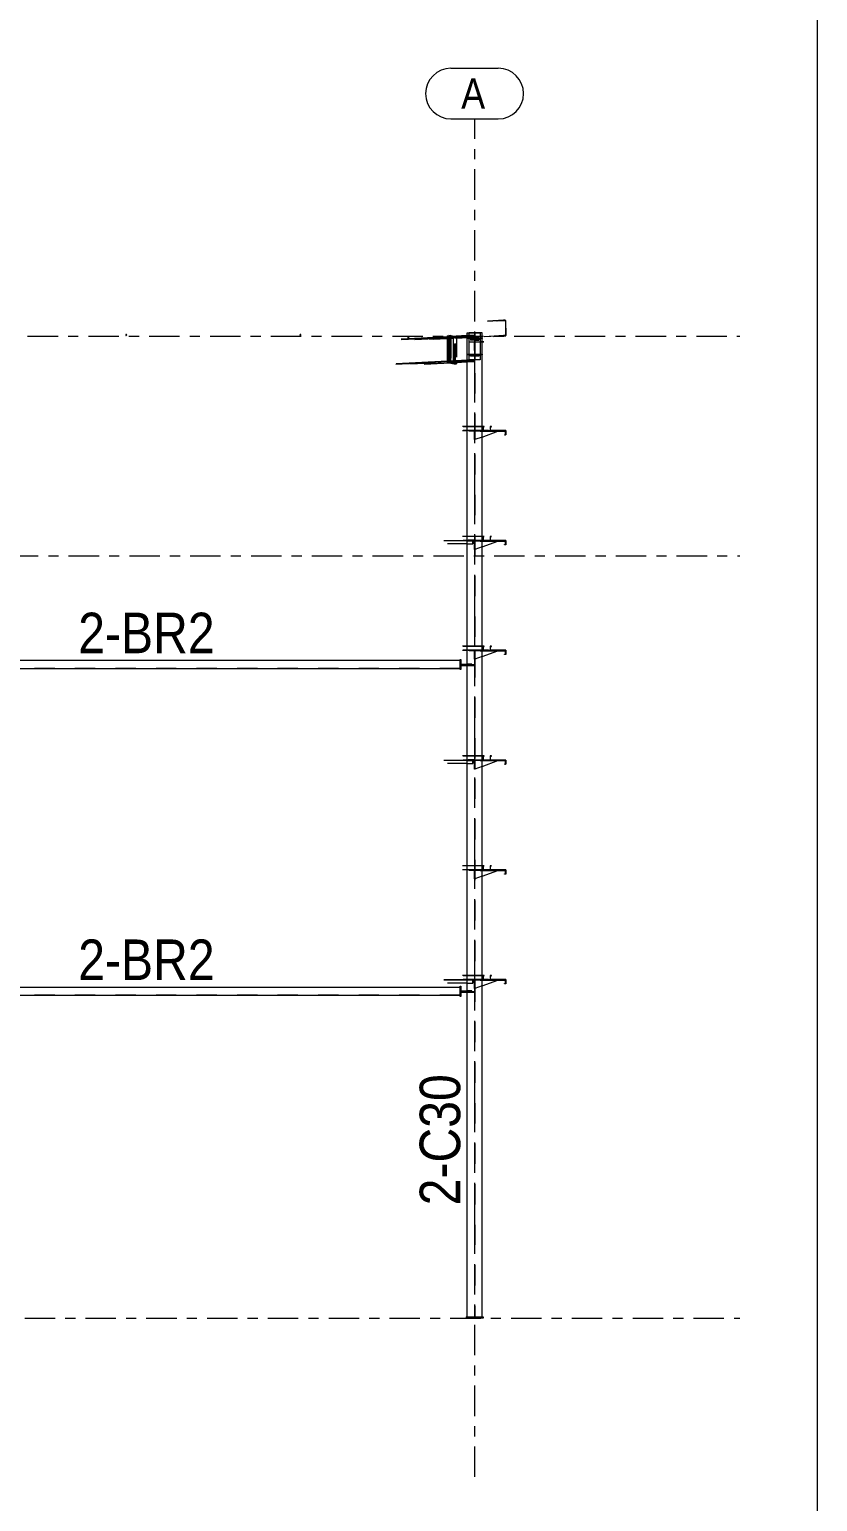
# Model space of a CAD drawing. Header units: millimetres. Extents: x -56 to 1115, y -311 to 509.
# Drawn here: x 1037.4 to 1115.1, y 223.9 to 369.2 of the extents above; entities that cross this region are included whole.
import ezdxf

# ---------------------------------------------------------------- set-up
doc = ezdxf.new("R2010")
doc.units = ezdxf.units.MM
for name, pattern in [('XKITLINE00', [0]), ('XKITLINE02', [4, 2, -2]), ('XKITLINE03', [6, 3, -1, 1, -1])]:
    doc.linetypes.add(name, pattern=pattern)
for name, color, linetype, lineweight in [('DrawingSheet', 5, 'Continuous', 0), ('Part', 2, 'Continuous', 0), ('PartMark', 7, 'Continuous', 0), ('S-grid', 1, 'Continuous', 0)]:
    doc.layers.add(name, color=color, linetype=linetype, lineweight=lineweight)
doc.styles.add('ARIAL', font='ARIAL.TTF')

# ---------------------------------------------------------------- blocks, each defined once
blk = doc.blocks.new('*A1')
at = {"layer": 'Part'}
blk.add_hatch(color=3, dxfattribs=at).paths.add_polyline_path([(1082.86, 329.97), (1082.86, 329.58), (1084.37, 329.58), (1084.37, 329.17), (1084.24, 329.17), (1084.24, 329.18), (1084.35, 329.18), (1084.35, 329.57), (1082.85, 329.57), (1082.85, 329.99), (1082.97, 329.99), (1082.97, 329.97)], flags=17)
blk = doc.blocks.new('*A2')
at = {"layer": 'Part'}
blk.add_hatch(color=3, dxfattribs=at).paths.add_polyline_path([(1082.86, 319.14), (1082.86, 318.75), (1084.37, 318.75), (1084.37, 318.33), (1084.24, 318.33), (1084.24, 318.35), (1084.35, 318.35), (1084.35, 318.74), (1082.85, 318.74), (1082.85, 319.15), (1082.97, 319.15), (1082.97, 319.14)], flags=17)
blk = doc.blocks.new('*A3')
at = {"layer": 'Part'}
blk.add_hatch(color=3, dxfattribs=at).paths.add_polyline_path([(1082.86, 308.3), (1082.86, 307.92), (1084.37, 307.92), (1084.37, 307.5), (1084.24, 307.5), (1084.24, 307.52), (1084.35, 307.52), (1084.35, 307.9), (1082.85, 307.9), (1082.85, 308.32), (1082.97, 308.32), (1082.97, 308.3)], flags=17)
blk = doc.blocks.new('*A4')
at = {"layer": 'Part'}
blk.add_hatch(color=3, dxfattribs=at).paths.add_polyline_path([(1081.29, 338.6), (1081.29, 339.03), (1081.33, 339.03), (1081.33, 338.6)], flags=17)
blk = doc.blocks.new('*A112')
at = {"layer": 'Part'}
blk.add_hatch(color=3, dxfattribs=at).paths.add_polyline_path([(1046.91, 339.07), (1046.95, 339.05), (1046.97, 339.02), (1046.96, 338.98), (1046.92, 338.97), (1046.89, 338.98), (1046.87, 339.01), (1046.88, 339.05)], flags=17)
blk = doc.blocks.new('*A113')
at = {"layer": 'Part'}
blk.add_hatch(color=3, dxfattribs=at).paths.add_polyline_path([(1064.11, 339.07), (1064.14, 339.05), (1064.16, 339.02), (1064.15, 338.98), (1064.12, 338.97), (1064.08, 338.98), (1064.06, 339.01), (1064.07, 339.05)], flags=17)
blk = doc.blocks.new('*A114')
at = {"layer": 'Part'}
blk.add_hatch(color=3, dxfattribs=at).paths.add_polyline_path([(1080.89, 338.52), (1080.89, 338.6), (1081.72, 338.6), (1081.72, 338.52), (1081.33, 338.52), (1081.33, 336.99), (1081.72, 336.99), (1081.72, 336.92), (1080.89, 336.92), (1080.89, 336.99), (1081.28, 336.99), (1081.28, 338.52)], flags=17)
blk = doc.blocks.new('*A115')
at = {"layer": 'Part'}
blk.add_hatch(color=3, dxfattribs=at).paths.add_polyline_path([(1082.86, 275.8), (1082.86, 275.42), (1084.37, 275.42), (1084.37, 275), (1084.24, 275), (1084.24, 275.02), (1084.35, 275.02), (1084.35, 275.4), (1082.85, 275.4), (1082.85, 275.82), (1082.97, 275.82), (1082.97, 275.8)], flags=17)
blk = doc.blocks.new('*A116')
at = {"layer": 'Part'}
blk.add_hatch(color=3, dxfattribs=at).paths.add_polyline_path([(1082.86, 297.47), (1082.86, 297.08), (1084.37, 297.08), (1084.37, 296.67), (1084.24, 296.67), (1084.24, 296.68), (1084.35, 296.68), (1084.35, 297.07), (1082.85, 297.07), (1082.85, 297.49), (1082.97, 297.49), (1082.97, 297.47)], flags=17)
blk = doc.blocks.new('*A117')
at = {"layer": 'Part'}
blk.add_hatch(color=3, dxfattribs=at).paths.add_polyline_path([(1082.86, 286.64), (1082.86, 286.25), (1084.37, 286.25), (1084.37, 285.83), (1084.24, 285.83), (1084.24, 285.85), (1084.35, 285.85), (1084.35, 286.24), (1082.85, 286.24), (1082.85, 286.65), (1082.97, 286.65), (1082.97, 286.64)], flags=17)
blk = doc.blocks.new('*A209')
at = {"layer": 'DrawingSheet', "color": 5, "linetype": 'XKITLINE00', "lineweight": 0}
blk.add_line((1115.15, -311.27), (1115.15, 508.73), dxfattribs=at)
blk = doc.blocks.new('*A1191')
at = {"layer": 'S-grid', "color": 1, "linetype": 'XKITLINE03', "lineweight": 0}
blk.add_line((1025.19, 338.9), (1107.46, 338.9), dxfattribs=at)
blk = doc.blocks.new('*A1192')
at = {"layer": 'S-grid', "color": 1, "linetype": 'XKITLINE03', "lineweight": 0}
blk.add_line((591.24, 317.24), (1107.46, 317.24), dxfattribs=at)
blk = doc.blocks.new('*A1193')
at = {"layer": 'S-grid', "color": 1, "linetype": 'XKITLINE03', "lineweight": 0}
blk.add_line((-7.1, 242.03), (1107.46, 242.03), dxfattribs=at)
blk = doc.blocks.new('*A1195')
at = {"layer": 'Part', "color": 7, "linetype": 'XKITLINE02', "lineweight": 0}
for p, q in [((1081.34, 286.19), (1081.34, 285.36)), ((1083.6, 286.19), (1081.34, 286.19)), ((1082.04, 285.62), (1081.34, 285.36))]:
    blk.add_line(p, q, dxfattribs=at)
at = {"layer": 'Part', "color": 2, "linetype": 'XKITLINE00', "lineweight": 0}
blk.add_line((1082.04, 285.62), (1083.6, 286.19), dxfattribs=at)
blk = doc.blocks.new('*A1196')
at = {"layer": 'Part', "color": 7, "linetype": 'XKITLINE02', "lineweight": 0}
for p, q in [((1081.34, 275.36), (1081.34, 274.53)), ((1083.6, 275.36), (1081.34, 275.36)), ((1082.04, 274.79), (1081.34, 274.53))]:
    blk.add_line(p, q, dxfattribs=at)
at = {"layer": 'Part', "color": 2, "linetype": 'XKITLINE00', "lineweight": 0}
blk.add_line((1082.04, 274.79), (1083.6, 275.36), dxfattribs=at)
blk = doc.blocks.new('*A1197')
at = {"layer": 'Part', "color": 7, "linetype": 'XKITLINE02', "lineweight": 0}
for p, q in [((1081.34, 286.24), (1081.34, 286.19)), ((1082.04, 286.24), (1081.34, 286.24)), ((1082.04, 286.19), (1081.34, 286.19)), ((1084.25, 286.24), (1082.85, 286.24))]:
    blk.add_line(p, q, dxfattribs=at)
at = {"layer": 'Part', "color": 2, "linetype": 'XKITLINE00', "lineweight": 0}
for p, q in [((1082.85, 286.24), (1082.04, 286.24)), ((1082.04, 286.19), (1084.25, 286.19)), ((1084.25, 286.19), (1084.25, 286.24))]:
    blk.add_line(p, q, dxfattribs=at)
blk = doc.blocks.new('*A1198')
at = {"layer": 'Part', "color": 7, "linetype": 'XKITLINE02', "lineweight": 0}
for p, q in [((1081.34, 275.4), (1081.34, 275.36)), ((1082.04, 275.4), (1081.34, 275.4)), ((1082.04, 275.36), (1081.34, 275.36)), ((1084.25, 275.4), (1082.85, 275.4))]:
    blk.add_line(p, q, dxfattribs=at)
at = {"layer": 'Part', "color": 2, "linetype": 'XKITLINE00', "lineweight": 0}
for p, q in [((1082.85, 275.4), (1082.04, 275.4)), ((1082.04, 275.36), (1084.25, 275.36)), ((1084.25, 275.36), (1084.25, 275.4))]:
    blk.add_line(p, q, dxfattribs=at)
blk = doc.blocks.new('*A1199')
at = {"layer": 'Part', "color": 7, "linetype": 'XKITLINE02', "lineweight": 0}
for p, q in [((1081.34, 297.03), (1081.34, 296.19)), ((1083.6, 297.03), (1081.34, 297.03)), ((1082.04, 296.45), (1081.34, 296.19))]:
    blk.add_line(p, q, dxfattribs=at)
at = {"layer": 'Part', "color": 2, "linetype": 'XKITLINE00', "lineweight": 0}
blk.add_line((1082.04, 296.45), (1083.6, 297.03), dxfattribs=at)
blk = doc.blocks.new('*A1200')
at = {"layer": 'Part', "color": 7, "linetype": 'XKITLINE02', "lineweight": 0}
for p, q in [((1081.27, 297.11), (1080.65, 297.11)), ((1080.65, 297.11), (1080.65, 297.07)), ((1080.65, 297.07), (1081.27, 297.07)), ((1081.15, 297.07), (1081.15, 297.11)), ((1081.27, 297.07), (1081.27, 297.11))]:
    blk.add_line(p, q, dxfattribs=at)
blk = doc.blocks.new('*A1201')
at = {"layer": 'Part', "color": 2, "linetype": 'XKITLINE00', "lineweight": 0}
for p, q in [((1078.25, 297.07), (1080.58, 297.07)), ((1080.58, 297.05), (1078.25, 297.05)), ((1080.58, 296.74), (1078.63, 296.74))]:
    blk.add_line(p, q, dxfattribs=at)
at = {"layer": 'Part', "color": 7, "linetype": 'XKITLINE02', "lineweight": 0}
for p, q in [((1081.13, 297.07), (1080.58, 297.07)), ((1080.58, 297.05), (1081.11, 297.05)), ((1080.58, 296.74), (1081.13, 296.74)), ((1080.84, 297.05), (1080.84, 297.07)), ((1081.11, 297.05), (1081.11, 296.74)), ((1081.13, 296.74), (1081.13, 297.07))]:
    blk.add_line(p, q, dxfattribs=at)
blk = doc.blocks.new('*A1202')
at = {"layer": 'Part', "color": 2, "linetype": 'XKITLINE00', "lineweight": 0}
for p, q in [((1080.58, 306.46), (1080.03, 306.46)), ((1080.03, 306.38), (1080.03, 306.46)), ((1080.58, 306.38), (1080.03, 306.38))]:
    blk.add_line(p, q, dxfattribs=at)
at = {"layer": 'Part', "color": 7, "linetype": 'XKITLINE02', "lineweight": 0}
for p, q in [((1081.28, 306.46), (1080.58, 306.46)), ((1081.15, 306.46), (1081.15, 306.38)), ((1081.28, 306.46), (1081.28, 306.38)), ((1081.28, 306.38), (1080.58, 306.38))]:
    blk.add_line(p, q, dxfattribs=at)
blk = doc.blocks.new('*A1203')
at = {"layer": 'Part', "color": 2, "linetype": 'XKITLINE00', "lineweight": 0}
for p, q in [((1079.95, 306.46), (1079.95, 306.55)), ((1079.95, 306.55), (1080.58, 306.55)), ((1080.03, 306.46), (1079.95, 306.46))]:
    blk.add_line(p, q, dxfattribs=at)
at = {"layer": 'Part', "color": 7, "linetype": 'XKITLINE02', "lineweight": 0}
for p, q in [((1081.03, 306.46), (1080.03, 306.46)), ((1081.03, 306.55), (1080.58, 306.55)), ((1081.03, 306.46), (1081.03, 306.55))]:
    blk.add_line(p, q, dxfattribs=at)
blk = doc.blocks.new('*A1204')
at = {"layer": 'Part', "color": 2, "linetype": 'XKITLINE00', "lineweight": 0}
for p, q in [((1079.86, 306), (1079.86, 307)), ((1079.86, 307), (1079.95, 307)), ((1079.95, 307), (1079.95, 306)), ((1079.95, 306), (1079.86, 306))]:
    blk.add_line(p, q, dxfattribs=at)
blk = doc.blocks.new('*A1205')
at = {"layer": 'Part', "color": 7, "linetype": 'XKITLINE02', "lineweight": 0}
for p, q in [((1080.77, 297.07), (1081.85, 297.07)), ((1080.77, 297.03), (1080.77, 297.07)), ((1080.77, 297.03), (1080.77, 297.07)), ((1081.85, 297.03), (1080.77, 297.03)), ((1081.85, 297.07), (1081.85, 297.03)), ((1082.21, 297.07), (1081.85, 297.07)), ((1081.85, 297.07), (1081.85, 297.03)), ((1081.85, 297.03), (1082.21, 297.03))]:
    blk.add_line(p, q, dxfattribs=at)
blk = doc.blocks.new('*A1206')
at = {"layer": 'Part', "color": 7, "linetype": 'XKITLINE02', "lineweight": 0}
for p, q in [((1081.29, 297.03), (1081.33, 297.03)), ((1081.29, 296.19), (1081.29, 297.03)), ((1081.29, 297.03), (1081.33, 297.03)), ((1081.33, 297.03), (1081.33, 296.19)), ((1081.33, 296.19), (1081.29, 296.19))]:
    blk.add_line(p, q, dxfattribs=at)
blk = doc.blocks.new('*A1207')
at = {"layer": 'Part', "color": 7, "linetype": 'XKITLINE02', "lineweight": 0}
for p, q in [((1081.34, 297.07), (1081.34, 297.03)), ((1082.04, 297.07), (1081.34, 297.07)), ((1082.04, 297.03), (1081.34, 297.03)), ((1084.25, 297.07), (1082.85, 297.07))]:
    blk.add_line(p, q, dxfattribs=at)
at = {"layer": 'Part', "color": 2, "linetype": 'XKITLINE00', "lineweight": 0}
for p, q in [((1082.85, 297.07), (1082.04, 297.07)), ((1082.04, 297.03), (1084.25, 297.03)), ((1084.25, 297.03), (1084.25, 297.07))]:
    blk.add_line(p, q, dxfattribs=at)
blk = doc.blocks.new('*A1208')
at = {"layer": 'Part', "color": 2, "linetype": 'XKITLINE00', "lineweight": 0}
for p, q in [((1082.97, 329.99), (1082.85, 329.99)), ((1082.85, 329.99), (1082.85, 329.57)), ((1082.86, 329.58), (1082.86, 329.97)), ((1082.86, 329.97), (1082.97, 329.97)), ((1082.97, 329.97), (1082.97, 329.99)), ((1084.35, 329.57), (1082.85, 329.57)), ((1084.37, 329.58), (1082.86, 329.58)), ((1084.24, 329.17), (1084.24, 329.18)), ((1084.24, 329.18), (1084.35, 329.18)), ((1084.37, 329.17), (1084.24, 329.17)), ((1084.35, 329.18), (1084.35, 329.57)), ((1084.37, 329.58), (1084.37, 329.17))]:
    blk.add_line(p, q, dxfattribs=at)
blk = doc.blocks.new('*A1209')
at = {"layer": 'Part', "color": 2, "linetype": 'XKITLINE00', "lineweight": 0}
for p, q in [((1082.97, 319.15), (1082.85, 319.15)), ((1082.85, 319.15), (1082.85, 318.74)), ((1084.35, 318.74), (1082.85, 318.74)), ((1082.86, 318.75), (1082.86, 319.14)), ((1082.86, 319.14), (1082.97, 319.14)), ((1084.37, 318.75), (1082.86, 318.75)), ((1082.97, 319.14), (1082.97, 319.15)), ((1084.24, 318.33), (1084.24, 318.35)), ((1084.24, 318.35), (1084.35, 318.35)), ((1084.37, 318.33), (1084.24, 318.33)), ((1084.35, 318.35), (1084.35, 318.74)), ((1084.37, 318.75), (1084.37, 318.33))]:
    blk.add_line(p, q, dxfattribs=at)
blk = doc.blocks.new('*A1210')
at = {"layer": 'Part', "color": 2, "linetype": 'XKITLINE00', "lineweight": 0}
for p, q in [((1082.97, 308.32), (1082.85, 308.32)), ((1082.85, 308.32), (1082.85, 307.9)), ((1084.35, 307.9), (1082.85, 307.9)), ((1082.86, 307.92), (1082.86, 308.3)), ((1082.86, 308.3), (1082.97, 308.3)), ((1084.37, 307.92), (1082.86, 307.92)), ((1082.97, 308.3), (1082.97, 308.32)), ((1084.35, 307.52), (1084.35, 307.9)), ((1084.37, 307.92), (1084.37, 307.5)), ((1084.24, 307.5), (1084.24, 307.52)), ((1084.24, 307.52), (1084.35, 307.52)), ((1084.37, 307.5), (1084.24, 307.5))]:
    blk.add_line(p, q, dxfattribs=at)
blk = doc.blocks.new('*A1211')
at = {"layer": 'Part', "color": 7, "linetype": 'XKITLINE02', "lineweight": 0}
for p, q in [((1081.34, 307.86), (1081.34, 307.03)), ((1083.6, 307.86), (1081.34, 307.86)), ((1082.04, 307.29), (1081.34, 307.03))]:
    blk.add_line(p, q, dxfattribs=at)
at = {"layer": 'Part', "color": 2, "linetype": 'XKITLINE00', "lineweight": 0}
blk.add_line((1082.04, 307.29), (1083.6, 307.86), dxfattribs=at)
blk = doc.blocks.new('*A1212')
at = {"layer": 'Part', "color": 7, "linetype": 'XKITLINE02', "lineweight": 0}
for p, q in [((1081.29, 318.69), (1081.33, 318.69)), ((1081.29, 317.86), (1081.29, 318.69)), ((1081.29, 318.69), (1081.33, 318.69)), ((1081.33, 318.69), (1081.33, 317.86)), ((1081.33, 317.86), (1081.29, 317.86))]:
    blk.add_line(p, q, dxfattribs=at)
blk = doc.blocks.new('*A1213')
at = {"layer": 'Part', "color": 7, "linetype": 'XKITLINE02', "lineweight": 0}
for p, q in [((1080.77, 318.74), (1081.85, 318.74)), ((1080.77, 318.69), (1080.77, 318.74)), ((1080.77, 318.69), (1080.77, 318.74)), ((1081.85, 318.69), (1080.77, 318.69)), ((1081.85, 318.74), (1081.85, 318.69)), ((1082.21, 318.74), (1081.85, 318.74)), ((1081.85, 318.74), (1081.85, 318.69)), ((1081.85, 318.69), (1082.21, 318.69))]:
    blk.add_line(p, q, dxfattribs=at)
blk = doc.blocks.new('*A1214')
at = {"layer": 'Part', "color": 7, "linetype": 'XKITLINE02', "lineweight": 0}
for p, q in [((1081.27, 318.78), (1080.65, 318.78)), ((1080.65, 318.78), (1080.65, 318.74)), ((1080.65, 318.74), (1081.27, 318.74)), ((1081.15, 318.74), (1081.15, 318.78)), ((1081.27, 318.74), (1081.27, 318.78))]:
    blk.add_line(p, q, dxfattribs=at)
blk = doc.blocks.new('*A1215')
at = {"layer": 'Part', "color": 2, "linetype": 'XKITLINE00', "lineweight": 0}
for p, q in [((1078.25, 318.74), (1080.58, 318.74)), ((1080.58, 318.72), (1078.25, 318.72)), ((1080.58, 318.4), (1078.63, 318.4))]:
    blk.add_line(p, q, dxfattribs=at)
at = {"layer": 'Part', "color": 7, "linetype": 'XKITLINE02', "lineweight": 0}
for p, q in [((1081.13, 318.74), (1080.58, 318.74)), ((1080.58, 318.72), (1081.11, 318.72)), ((1080.58, 318.4), (1081.13, 318.4)), ((1080.84, 318.72), (1080.84, 318.74)), ((1081.11, 318.72), (1081.11, 318.4)), ((1081.13, 318.4), (1081.13, 318.74))]:
    blk.add_line(p, q, dxfattribs=at)
blk = doc.blocks.new('*A1216')
at = {"layer": 'Part', "color": 7, "linetype": 'XKITLINE02', "lineweight": 0}
for p, q in [((1080.77, 307.9), (1081.85, 307.9)), ((1080.77, 307.86), (1080.77, 307.9)), ((1080.77, 307.86), (1080.77, 307.9)), ((1081.85, 307.9), (1081.85, 307.86)), ((1082.21, 307.9), (1081.85, 307.9)), ((1081.85, 307.9), (1081.85, 307.86)), ((1081.85, 307.86), (1080.77, 307.86)), ((1081.85, 307.86), (1082.21, 307.86))]:
    blk.add_line(p, q, dxfattribs=at)
blk = doc.blocks.new('*A1217')
at = {"layer": 'Part', "color": 7, "linetype": 'XKITLINE02', "lineweight": 0}
for p, q in [((1081.29, 307.86), (1081.33, 307.86)), ((1081.29, 307.03), (1081.29, 307.86)), ((1081.29, 307.86), (1081.33, 307.86)), ((1081.33, 307.03), (1081.29, 307.03)), ((1081.33, 307.86), (1081.33, 307.03))]:
    blk.add_line(p, q, dxfattribs=at)
blk = doc.blocks.new('*A1218')
at = {"layer": 'Part', "color": 7, "linetype": 'XKITLINE02', "lineweight": 0}
for p, q in [((1081.34, 318.69), (1081.34, 317.86)), ((1083.6, 318.69), (1081.34, 318.69)), ((1082.04, 318.12), (1081.34, 317.86))]:
    blk.add_line(p, q, dxfattribs=at)
at = {"layer": 'Part', "color": 2, "linetype": 'XKITLINE00', "lineweight": 0}
blk.add_line((1082.04, 318.12), (1083.6, 318.69), dxfattribs=at)
blk = doc.blocks.new('*A1219')
at = {"layer": 'Part', "color": 7, "linetype": 'XKITLINE02', "lineweight": 0}
for p, q in [((1081.34, 318.74), (1081.34, 318.69)), ((1082.04, 318.74), (1081.34, 318.74)), ((1082.04, 318.69), (1081.34, 318.69)), ((1084.25, 318.74), (1082.85, 318.74))]:
    blk.add_line(p, q, dxfattribs=at)
at = {"layer": 'Part', "color": 2, "linetype": 'XKITLINE00', "lineweight": 0}
for p, q in [((1082.85, 318.74), (1082.04, 318.74)), ((1082.04, 318.69), (1084.25, 318.69)), ((1084.25, 318.69), (1084.25, 318.74))]:
    blk.add_line(p, q, dxfattribs=at)
blk = doc.blocks.new('*A1220')
at = {"layer": 'Part', "color": 7, "linetype": 'XKITLINE02', "lineweight": 0}
for p, q in [((1081.34, 307.9), (1081.34, 307.86)), ((1082.04, 307.9), (1081.34, 307.9)), ((1084.25, 307.9), (1082.85, 307.9)), ((1082.04, 307.86), (1081.34, 307.86))]:
    blk.add_line(p, q, dxfattribs=at)
at = {"layer": 'Part', "color": 2, "linetype": 'XKITLINE00', "lineweight": 0}
for p, q in [((1082.85, 307.9), (1082.04, 307.9)), ((1084.25, 307.86), (1084.25, 307.9)), ((1082.04, 307.86), (1084.25, 307.86))]:
    blk.add_line(p, q, dxfattribs=at)
blk = doc.blocks.new('*A1221')
at = {"layer": 'Part', "color": 7, "linetype": 'XKITLINE02', "lineweight": 0}
for p, q in [((1081.29, 329.53), (1081.33, 329.53)), ((1081.29, 328.69), (1081.29, 329.53)), ((1081.29, 329.53), (1081.33, 329.53)), ((1081.33, 328.69), (1081.29, 328.69)), ((1081.33, 329.53), (1081.33, 328.69))]:
    blk.add_line(p, q, dxfattribs=at)
blk = doc.blocks.new('*A1222')
at = {"layer": 'Part', "color": 7, "linetype": 'XKITLINE02', "lineweight": 0}
for p, q in [((1080.77, 329.57), (1081.85, 329.57)), ((1080.77, 329.53), (1080.77, 329.57)), ((1080.77, 329.53), (1080.77, 329.57)), ((1081.85, 329.53), (1080.77, 329.53)), ((1081.85, 329.57), (1081.85, 329.53)), ((1082.21, 329.57), (1081.85, 329.57)), ((1081.85, 329.57), (1081.85, 329.53)), ((1081.85, 329.53), (1082.21, 329.53))]:
    blk.add_line(p, q, dxfattribs=at)
blk = doc.blocks.new('*A1223')
at = {"layer": 'Part', "color": 2, "linetype": 'XKITLINE00', "lineweight": 0}
for p, q in [((1080.58, 338.95), (1078.91, 338.87)), ((1080.58, 338.88), (1078.91, 338.79)), ((1078.91, 338.79), (1078.91, 338.87)), ((1079.18, 338.73), (1078.91, 338.79)), ((1080.58, 338.81), (1079.18, 338.73)), ((1079.18, 338.73), (1079.18, 336.47)), ((1080.58, 336.54), (1078.91, 336.45)), ((1080.58, 336.47), (1078.91, 336.38)), ((1078.91, 336.38), (1078.91, 336.45)), ((1079.47, 336.26), (1078.91, 336.38)), ((1080.58, 336.32), (1079.47, 336.26))]:
    blk.add_line(p, q, dxfattribs=at)
at = {"layer": 'Part', "color": 7, "linetype": 'XKITLINE02', "lineweight": 0}
for p, q in [((1078.91, 338.87), (1079.47, 338.75)), ((1079.2, 338.73), (1081.28, 338.84)), ((1079.47, 338.67), (1079.2, 338.73)), ((1079.2, 338.73), (1079.2, 336.39)), ((1079.47, 338.75), (1081.28, 338.84)), ((1081.28, 338.77), (1079.47, 338.67)), ((1079.47, 338.75), (1079.47, 338.67)), ((1081.28, 338.99), (1080.58, 338.95)), ((1081.28, 338.92), (1080.58, 338.88)), ((1081.28, 338.85), (1080.58, 338.81)), ((1081.28, 338.99), (1081.28, 336.36)), ((1078.91, 336.45), (1079.18, 336.4)), ((1079.18, 336.4), (1081.28, 336.51)), ((1079.18, 336.47), (1079.18, 336.4)), ((1079.2, 336.39), (1081.28, 336.5)), ((1079.2, 336.39), (1079.47, 336.34)), ((1081.28, 336.43), (1079.47, 336.34)), ((1079.47, 336.34), (1079.47, 336.26)), ((1081.28, 336.58), (1080.58, 336.54)), ((1081.28, 336.5), (1080.58, 336.47)), ((1081.28, 336.36), (1080.58, 336.32))]:
    blk.add_line(p, q, dxfattribs=at)
blk = doc.blocks.new('*A1224')
at = {"layer": 'Part', "color": 2, "linetype": 'XKITLINE00', "lineweight": 0}
for p, q in [((1078.76, 338.95), (1078.88, 338.96)), ((1078.76, 336.3), (1078.76, 338.95)), ((1078.88, 336.3), (1078.88, 338.96)), ((1079.23, 338.88), (1078.88, 338.96)), ((1078.88, 336.3), (1078.76, 336.3)), ((1078.76, 336.3), (1079.4, 336.17)), ((1079.51, 336.17), (1078.88, 336.3)), ((1079.4, 336.17), (1079.51, 336.17)), ((1079.51, 336.26), (1079.51, 336.17))]:
    blk.add_line(p, q, dxfattribs=at)
at = {"layer": 'Part', "color": 7, "linetype": 'XKITLINE02', "lineweight": 0}
for p, q in [((1079.4, 338.82), (1078.76, 338.95)), ((1079.51, 338.82), (1079.23, 338.88)), ((1079.4, 336.17), (1079.4, 338.82)), ((1079.4, 338.82), (1079.51, 338.82)), ((1079.51, 338.82), (1079.51, 336.26))]:
    blk.add_line(p, q, dxfattribs=at)
blk = doc.blocks.new('*A1225')
at = {"layer": 'Part', "color": 2, "linetype": 'XKITLINE00', "lineweight": 0}
for p, q in [((1078.64, 338.94), (1078.75, 338.95)), ((1078.64, 336.29), (1078.64, 338.94)), ((1078.75, 336.3), (1078.75, 338.95)), ((1078.76, 338.95), (1078.75, 338.95)), ((1078.75, 336.3), (1078.64, 336.29)), ((1078.64, 336.29), (1079.27, 336.16)), ((1079.38, 336.16), (1078.75, 336.3)), ((1079.27, 336.16), (1079.38, 336.16)), ((1079.38, 336.16), (1079.38, 336.17))]:
    blk.add_line(p, q, dxfattribs=at)
at = {"layer": 'Part', "color": 7, "linetype": 'XKITLINE02', "lineweight": 0}
for p, q in [((1079.27, 338.81), (1078.64, 338.94)), ((1079.38, 338.82), (1078.76, 338.95)), ((1079.38, 338.82), (1079.27, 338.81)), ((1079.27, 336.16), (1079.27, 338.81)), ((1079.38, 336.17), (1079.38, 338.82))]:
    blk.add_line(p, q, dxfattribs=at)
blk = doc.blocks.new('*A1226')
at = {"layer": 'Part', "color": 7, "linetype": 'XKITLINE02', "lineweight": 0}
for p, q in [((1081.34, 329.53), (1081.34, 328.69)), ((1083.6, 329.53), (1081.34, 329.53)), ((1082.04, 328.95), (1081.34, 328.69))]:
    blk.add_line(p, q, dxfattribs=at)
at = {"layer": 'Part', "color": 2, "linetype": 'XKITLINE00', "lineweight": 0}
blk.add_line((1082.04, 328.95), (1083.6, 329.53), dxfattribs=at)
blk = doc.blocks.new('*A1227')
at = {"layer": 'Part', "color": 2, "linetype": 'XKITLINE00', "lineweight": 0}
for p, q in [((1081.29, 338.6), (1081.29, 339.03)), ((1081.29, 339.03), (1081.33, 339.03)), ((1081.29, 338.6), (1081.33, 338.6)), ((1081.33, 339.03), (1081.33, 338.6))]:
    blk.add_line(p, q, dxfattribs=at)
at = {"layer": 'Part', "color": 7, "linetype": 'XKITLINE02', "lineweight": 0}
blk.add_line((1081.29, 338.64), (1081.33, 338.64), dxfattribs=at)
blk = doc.blocks.new('*A1228')
at = {"layer": 'Part', "color": 7, "linetype": 'XKITLINE02', "lineweight": 0}
for p, q in [((1081.34, 338.67), (1081.34, 338.74)), ((1081.34, 338.74), (1082.04, 338.74)), ((1082.04, 338.67), (1081.34, 338.67)), ((1081.46, 338.74), (1081.46, 338.67)), ((1082.04, 338.74), (1082.04, 338.67))]:
    blk.add_line(p, q, dxfattribs=at)
blk = doc.blocks.new('*A1229')
at = {"layer": 'Part', "color": 7, "linetype": 'XKITLINE02', "lineweight": 0}
for p, q in [((1080.58, 338.67), (1080.58, 338.74)), ((1080.58, 338.74), (1081.28, 338.74)), ((1081.28, 338.67), (1080.58, 338.67)), ((1081.15, 338.74), (1081.15, 338.67)), ((1081.28, 338.74), (1081.28, 338.67))]:
    blk.add_line(p, q, dxfattribs=at)
blk = doc.blocks.new('*A1230')
at = {"layer": 'Part', "color": 7, "linetype": 'XKITLINE02', "lineweight": 0}
for p, q in [((1081.34, 337.06), (1081.34, 337.13)), ((1081.34, 337.13), (1082.04, 337.13)), ((1082.04, 337.06), (1081.34, 337.06)), ((1081.46, 337.13), (1081.46, 337.06)), ((1082.04, 337.13), (1082.04, 337.06))]:
    blk.add_line(p, q, dxfattribs=at)
blk = doc.blocks.new('*A1231')
at = {"layer": 'Part', "color": 7, "linetype": 'XKITLINE02', "lineweight": 0}
for p, q in [((1081.28, 336.92), (1081.28, 337.05)), ((1081.28, 337.05), (1081.33, 337.05)), ((1081.33, 336.99), (1081.28, 336.99)), ((1081.33, 337.05), (1081.33, 336.92)), ((1081.28, 336.94), (1081.33, 336.94)), ((1081.28, 336.92), (1081.33, 336.92)), ((1081.28, 336.57), (1081.33, 336.57))]:
    blk.add_line(p, q, dxfattribs=at)
at = {"layer": 'Part', "color": 2, "linetype": 'XKITLINE00', "lineweight": 0}
for p, q in [((1081.28, 336.92), (1081.28, 336.56)), ((1081.28, 336.56), (1081.33, 336.56)), ((1081.33, 336.92), (1081.33, 336.56))]:
    blk.add_line(p, q, dxfattribs=at)
blk = doc.blocks.new('*A1232')
at = {"layer": 'Part', "color": 2, "linetype": 'XKITLINE00', "lineweight": 0}
for p, q in [((1081.28, 339.24), (1081.28, 338.67)), ((1081.28, 339.24), (1081.33, 339.24)), ((1081.33, 339.22), (1081.28, 339.22)), ((1081.28, 338.75), (1081.29, 338.75)), ((1081.28, 338.67), (1081.29, 338.67)), ((1081.33, 339.24), (1081.33, 338.67)), ((1081.33, 338.75), (1081.33, 338.75)), ((1081.33, 338.67), (1081.33, 338.67))]:
    blk.add_line(p, q, dxfattribs=at)
at = {"layer": 'Part', "color": 7, "linetype": 'XKITLINE02', "lineweight": 0}
for p, q in [((1081.28, 338.86), (1081.33, 338.86)), ((1081.28, 338.72), (1081.33, 338.72)), ((1081.33, 338.75), (1081.29, 338.75)), ((1081.33, 338.67), (1081.29, 338.67))]:
    blk.add_line(p, q, dxfattribs=at)
blk = doc.blocks.new('*A1233')
at = {"layer": 'Part', "color": 2, "linetype": 'XKITLINE00', "lineweight": 0}
for p, q in [((1080.77, 336.57), (1080.77, 339.24)), ((1080.77, 339.24), (1081.85, 339.24)), ((1081.85, 339.24), (1081.85, 336.57)), ((1081.28, 336.57), (1080.77, 336.57)), ((1081.85, 336.57), (1081.33, 336.57))]:
    blk.add_line(p, q, dxfattribs=at)
at = {"layer": 'Part', "color": 7, "linetype": 'XKITLINE02', "lineweight": 0}
blk.add_line((1081.33, 336.57), (1081.28, 336.57), dxfattribs=at)
blk = doc.blocks.new('*A1234')
at = {"layer": 'Part', "color": 7, "linetype": 'XKITLINE02', "lineweight": 0}
for p, q in [((1080.58, 337.06), (1080.58, 337.13)), ((1080.58, 337.13), (1081.28, 337.13)), ((1081.28, 337.06), (1080.58, 337.06)), ((1081.15, 337.13), (1081.15, 337.06)), ((1081.28, 337.13), (1081.28, 337.06))]:
    blk.add_line(p, q, dxfattribs=at)
blk = doc.blocks.new('*A1235')
at = {"layer": 'Part', "color": 2, "linetype": 'XKITLINE00', "lineweight": 0}
for p, q in [((1074.72, 338.88), (1074.72, 338.64)), ((1074.77, 338.88), (1074.77, 338.65))]:
    blk.add_line(p, q, dxfattribs=at)
at = {"layer": 'Part', "color": 7, "linetype": 'XKITLINE02', "lineweight": 0}
for p, q in [((1074.72, 338.64), (1074.72, 338.6)), ((1074.72, 338.62), (1074.77, 338.62)), ((1074.77, 338.65), (1074.77, 338.6))]:
    blk.add_line(p, q, dxfattribs=at)
blk = doc.blocks.new('*A1236')
at = {"layer": 'Part', "color": 7, "linetype": 'XKITLINE02', "lineweight": 0}
for p, q in [((1081.29, 337.47), (1081.29, 338.3)), ((1081.29, 338.3), (1081.33, 338.3)), ((1081.33, 337.47), (1081.29, 337.47)), ((1081.33, 338.3), (1081.33, 338.3)), ((1081.33, 338.3), (1081.33, 337.47))]:
    blk.add_line(p, q, dxfattribs=at)
blk = doc.blocks.new('*A1237')
at = {"layer": 'Part', "color": 7, "linetype": 'XKITLINE02', "lineweight": 0}
for p, q in [((1080.77, 338.34), (1081.85, 338.34)), ((1080.77, 338.3), (1080.77, 338.34)), ((1080.77, 338.3), (1080.77, 338.34)), ((1081.85, 338.3), (1080.77, 338.3)), ((1081.85, 338.34), (1081.85, 338.3)), ((1082.04, 338.34), (1081.85, 338.34)), ((1081.85, 338.34), (1081.85, 338.3)), ((1082.04, 338.3), (1081.85, 338.3))]:
    blk.add_line(p, q, dxfattribs=at)
at = {"layer": 'Part', "color": 2, "linetype": 'XKITLINE00', "lineweight": 0}
for p, q in [((1082.21, 338.34), (1082.04, 338.34)), ((1082.21, 338.3), (1082.04, 338.3))]:
    blk.add_line(p, q, dxfattribs=at)
blk = doc.blocks.new('*A1238')
at = {"layer": 'Part', "color": 7, "linetype": 'XKITLINE02', "lineweight": 0}
for p, q in [((1081.34, 329.57), (1081.34, 329.53)), ((1082.04, 329.57), (1081.34, 329.57)), ((1082.04, 329.53), (1081.34, 329.53)), ((1084.25, 329.57), (1082.85, 329.57))]:
    blk.add_line(p, q, dxfattribs=at)
at = {"layer": 'Part', "color": 2, "linetype": 'XKITLINE00', "lineweight": 0}
for p, q in [((1082.85, 329.57), (1082.04, 329.57)), ((1082.04, 329.53), (1084.25, 329.53)), ((1084.25, 329.53), (1084.25, 329.57))]:
    blk.add_line(p, q, dxfattribs=at)
blk = doc.blocks.new('*A1674')
at = {"layer": 'Part', "color": 2, "linetype": 'XKITLINE00', "lineweight": 0}
for start, end in [(51.1129, 231.1129), (231.1129, 51.1129)]:
    blk.add_arc((1046.92, 339.02), 0.05, start, end, dxfattribs=at)
blk = doc.blocks.new('*A1675')
at = {"layer": 'Part', "color": 2, "linetype": 'XKITLINE00', "lineweight": 0}
for start, end in [(51.1129, 231.1129), (231.1129, 51.1129)]:
    blk.add_arc((1064.11, 339.02), 0.05, start, end, dxfattribs=at)
blk = doc.blocks.new('*A1677')
at = {"layer": 'Part', "color": 2, "linetype": 'XKITLINE00', "lineweight": 0}
for p, q in [((1080.89, 338.74), (1080.89, 338.52)), ((1081.28, 338.74), (1080.89, 338.74)), ((1080.89, 338.6), (1081.72, 338.6)), ((1081.28, 338.52), (1080.89, 338.52)), ((1081.28, 338.52), (1081.28, 336.99)), ((1081.72, 338.74), (1081.33, 338.74)), ((1081.33, 338.52), (1081.72, 338.52)), ((1081.33, 338.52), (1081.33, 336.99)), ((1081.72, 338.74), (1081.72, 338.52)), ((1080.89, 336.92), (1080.89, 337.13)), ((1080.89, 337.13), (1081.28, 337.13)), ((1080.89, 336.99), (1081.28, 336.99)), ((1081.33, 337.13), (1081.72, 337.13)), ((1081.33, 336.99), (1081.72, 336.99)), ((1081.72, 337.13), (1081.72, 336.92)), ((1081.72, 336.92), (1080.89, 336.92))]:
    blk.add_line(p, q, dxfattribs=at)
at = {"layer": 'Part', "color": 7, "linetype": 'XKITLINE02', "lineweight": 0}
for p, q in [((1080.89, 338.67), (1081.28, 338.67)), ((1081.33, 338.74), (1081.28, 338.74)), ((1081.28, 338.67), (1081.28, 338.52)), ((1081.72, 338.67), (1081.33, 338.67)), ((1081.33, 338.67), (1081.33, 338.52)), ((1080.89, 337.06), (1081.72, 337.06))]:
    blk.add_line(p, q, dxfattribs=at)
blk = doc.blocks.new('*A1678')
at = {"layer": 'Part', "color": 2, "linetype": 'XKITLINE00', "lineweight": 0}
for p, q in [((1080.58, 242.15), (1080.58, 339.24)), ((1080.58, 339.24), (1080.77, 339.24)), ((1082.04, 339.24), (1081.85, 339.24)), ((1082.04, 242.15), (1082.04, 339.24))]:
    blk.add_line(p, q, dxfattribs=at)
at = {"layer": 'Part', "color": 7, "linetype": 'XKITLINE02', "lineweight": 0}
for p, q in [((1081.85, 339.24), (1080.77, 339.24)), ((1081.28, 339.24), (1081.28, 242.15)), ((1081.34, 339.24), (1081.34, 242.15)), ((1080.58, 242.15), (1082.04, 242.15))]:
    blk.add_line(p, q, dxfattribs=at)
blk = doc.blocks.new('*A1679')
at = {"layer": 'Part', "color": 2, "linetype": 'XKITLINE00', "lineweight": 0}
for p, q in [((1082.97, 275.82), (1082.85, 275.82)), ((1082.85, 275.82), (1082.85, 275.4)), ((1084.35, 275.4), (1082.85, 275.4)), ((1082.86, 275.42), (1082.86, 275.8)), ((1082.86, 275.8), (1082.97, 275.8)), ((1084.37, 275.42), (1082.86, 275.42)), ((1082.97, 275.8), (1082.97, 275.82)), ((1084.24, 275), (1084.24, 275.02)), ((1084.24, 275.02), (1084.35, 275.02)), ((1084.37, 275), (1084.24, 275)), ((1084.35, 275.02), (1084.35, 275.4)), ((1084.37, 275.42), (1084.37, 275))]:
    blk.add_line(p, q, dxfattribs=at)
blk = doc.blocks.new('*A1680')
at = {"layer": 'Part', "color": 2, "linetype": 'XKITLINE00', "lineweight": 0}
for p, q in [((1082.97, 297.49), (1082.85, 297.49)), ((1082.85, 297.49), (1082.85, 297.07)), ((1084.35, 297.07), (1082.85, 297.07)), ((1082.86, 297.08), (1082.86, 297.47)), ((1082.86, 297.47), (1082.97, 297.47)), ((1084.37, 297.08), (1082.86, 297.08)), ((1082.97, 297.47), (1082.97, 297.49)), ((1084.24, 296.67), (1084.24, 296.68)), ((1084.24, 296.68), (1084.35, 296.68)), ((1084.37, 296.67), (1084.24, 296.67)), ((1084.35, 296.68), (1084.35, 297.07)), ((1084.37, 297.08), (1084.37, 296.67))]:
    blk.add_line(p, q, dxfattribs=at)
blk = doc.blocks.new('*A1681')
at = {"layer": 'Part', "color": 2, "linetype": 'XKITLINE00', "lineweight": 0}
for p, q in [((1082.97, 286.65), (1082.85, 286.65)), ((1082.85, 286.65), (1082.85, 286.24)), ((1084.35, 286.24), (1082.85, 286.24)), ((1082.86, 286.25), (1082.86, 286.64)), ((1082.86, 286.64), (1082.97, 286.64)), ((1084.37, 286.25), (1082.86, 286.25)), ((1082.97, 286.64), (1082.97, 286.65)), ((1084.35, 285.85), (1084.35, 286.24)), ((1084.37, 286.25), (1084.37, 285.83)), ((1084.24, 285.83), (1084.24, 285.85)), ((1084.24, 285.85), (1084.35, 285.85)), ((1084.37, 285.83), (1084.24, 285.83))]:
    blk.add_line(p, q, dxfattribs=at)
blk = doc.blocks.new('*A1682')
at = {"layer": 'Part', "color": 2, "linetype": 'XKITLINE00', "lineweight": 0}
for p, q in [((1080.47, 242.15), (1082.14, 242.15)), ((1080.47, 242.15), (1080.47, 242.03)), ((1082.14, 242.03), (1080.47, 242.03)), ((1082.14, 242.15), (1082.14, 242.03))]:
    blk.add_line(p, q, dxfattribs=at)
blk = doc.blocks.new('*A1683')
at = {"layer": 'Part', "color": 2, "linetype": 'XKITLINE00', "lineweight": 0}
for p, q in [((1080.58, 274.22), (1080.03, 274.22)), ((1080.03, 274.14), (1080.03, 274.22)), ((1080.58, 274.14), (1080.03, 274.14))]:
    blk.add_line(p, q, dxfattribs=at)
at = {"layer": 'Part', "color": 7, "linetype": 'XKITLINE02', "lineweight": 0}
for p, q in [((1081.28, 274.22), (1080.58, 274.22)), ((1081.28, 274.14), (1080.58, 274.14)), ((1081.15, 274.22), (1081.15, 274.14)), ((1081.28, 274.22), (1081.28, 274.14))]:
    blk.add_line(p, q, dxfattribs=at)
blk = doc.blocks.new('*A1684')
at = {"layer": 'Part', "color": 2, "linetype": 'XKITLINE00', "lineweight": 0}
for p, q in [((1079.95, 274.22), (1079.95, 274.31)), ((1079.95, 274.31), (1080.58, 274.31)), ((1080.03, 274.22), (1079.95, 274.22))]:
    blk.add_line(p, q, dxfattribs=at)
at = {"layer": 'Part', "color": 7, "linetype": 'XKITLINE02', "lineweight": 0}
for p, q in [((1081.03, 274.22), (1080.03, 274.22)), ((1081.03, 274.31), (1080.58, 274.31)), ((1081.03, 274.22), (1081.03, 274.31))]:
    blk.add_line(p, q, dxfattribs=at)
blk = doc.blocks.new('*A1685')
at = {"layer": 'Part', "color": 2, "linetype": 'XKITLINE00', "lineweight": 0}
for p, q in [((1079.86, 273.77), (1079.86, 274.77)), ((1079.86, 274.77), (1079.95, 274.77)), ((1079.95, 274.77), (1079.95, 273.77)), ((1079.95, 273.77), (1079.86, 273.77))]:
    blk.add_line(p, q, dxfattribs=at)
blk = doc.blocks.new('*A1686')
at = {"layer": 'Part', "color": 7, "linetype": 'XKITLINE02', "lineweight": 0}
for p, q in [((1080.77, 286.24), (1081.85, 286.24)), ((1080.77, 286.19), (1080.77, 286.24)), ((1080.77, 286.19), (1080.77, 286.24)), ((1081.85, 286.19), (1080.77, 286.19)), ((1081.85, 286.24), (1081.85, 286.19)), ((1082.21, 286.24), (1081.85, 286.24)), ((1081.85, 286.24), (1081.85, 286.19)), ((1081.85, 286.19), (1082.21, 286.19))]:
    blk.add_line(p, q, dxfattribs=at)
blk = doc.blocks.new('*A1687')
at = {"layer": 'Part', "color": 7, "linetype": 'XKITLINE02', "lineweight": 0}
for p, q in [((1081.29, 286.19), (1081.33, 286.19)), ((1081.29, 285.36), (1081.29, 286.19)), ((1081.29, 286.19), (1081.33, 286.19)), ((1081.33, 286.19), (1081.33, 285.36)), ((1081.33, 285.36), (1081.29, 285.36))]:
    blk.add_line(p, q, dxfattribs=at)
blk = doc.blocks.new('*A1688')
at = {"layer": 'Part', "color": 7, "linetype": 'XKITLINE02', "lineweight": 0}
for p, q in [((1080.77, 275.4), (1081.85, 275.4)), ((1080.77, 275.36), (1080.77, 275.4)), ((1080.77, 275.36), (1080.77, 275.4)), ((1081.85, 275.36), (1080.77, 275.36)), ((1081.85, 275.4), (1081.85, 275.36)), ((1082.21, 275.4), (1081.85, 275.4)), ((1081.85, 275.4), (1081.85, 275.36)), ((1081.85, 275.36), (1082.21, 275.36))]:
    blk.add_line(p, q, dxfattribs=at)
blk = doc.blocks.new('*A1689')
at = {"layer": 'Part', "color": 7, "linetype": 'XKITLINE02', "lineweight": 0}
for p, q in [((1081.29, 275.36), (1081.33, 275.36)), ((1081.29, 274.53), (1081.29, 275.36)), ((1081.29, 275.36), (1081.33, 275.36)), ((1081.33, 274.53), (1081.29, 274.53)), ((1081.33, 275.36), (1081.33, 274.53))]:
    blk.add_line(p, q, dxfattribs=at)
blk = doc.blocks.new('*A1690')
at = {"layer": 'Part', "color": 7, "linetype": 'XKITLINE02', "lineweight": 0}
for p, q in [((1081.27, 275.44), (1080.65, 275.44)), ((1080.65, 275.44), (1080.65, 275.4)), ((1080.65, 275.4), (1081.27, 275.4)), ((1081.15, 275.4), (1081.15, 275.44)), ((1081.27, 275.4), (1081.27, 275.44))]:
    blk.add_line(p, q, dxfattribs=at)
blk = doc.blocks.new('*A1691')
at = {"layer": 'Part', "color": 2, "linetype": 'XKITLINE00', "lineweight": 0}
for p, q in [((1078.25, 275.4), (1080.58, 275.4)), ((1080.58, 275.39), (1078.25, 275.39)), ((1080.58, 275.07), (1078.63, 275.07))]:
    blk.add_line(p, q, dxfattribs=at)
at = {"layer": 'Part', "color": 7, "linetype": 'XKITLINE02', "lineweight": 0}
for p, q in [((1081.13, 275.4), (1080.58, 275.4)), ((1080.58, 275.39), (1081.11, 275.39)), ((1080.58, 275.07), (1081.13, 275.07)), ((1080.84, 275.39), (1080.84, 275.4)), ((1081.11, 275.39), (1081.11, 275.07)), ((1081.13, 275.07), (1081.13, 275.4))]:
    blk.add_line(p, q, dxfattribs=at)
blk = doc.blocks.new('*A1935')
at = {"layer": 'S-grid', "color": 1, "linetype": 'XKITLINE03', "lineweight": 0}
blk.add_line((1081.31, 226.36), (1081.31, 360.33), dxfattribs=at)
at = {"layer": 'S-grid', "color": 3, "style": 'ARIAL', "width": 0.85}
blk.add_text('A', height=3, dxfattribs=at).set_placement((1079.97, 361.33))
blk = doc.blocks.new('*A1973')
at = {"layer": 'Part', "color": 2, "linetype": 'XKITLINE00', "lineweight": 0}
for p, q in [((1082.58, 340.39), (1084.18, 340.49)), ((1082.59, 340.41), (1084.18, 340.5)), ((1083.47, 340.4), (1084.36, 340.45)), ((1084.37, 340.46), (1084.18, 340.5)), ((1084.18, 340.5), (1084.18, 340.49)), ((1084.18, 340.49), (1084.36, 340.45)), ((1084.36, 340.45), (1084.37, 338.95)), ((1084.37, 338.93), (1084.37, 340.46)), ((1082.26, 338.87), (1084.19, 338.99)), ((1082.26, 338.86), (1084.19, 338.97)), ((1083.19, 338.86), (1084.37, 338.93)), ((1084.37, 338.95), (1084.19, 338.99)), ((1084.19, 338.99), (1084.19, 338.97)), ((1084.19, 338.97), (1084.37, 338.93))]:
    blk.add_line(p, q, dxfattribs=at)
at = {"layer": 'Part', "color": 7, "linetype": 'XKITLINE02', "lineweight": 0}
for p, q in [((1083.52, 340.41), (1084.37, 340.46)), ((1084.37, 338.95), (1083.16, 338.88))]:
    blk.add_line(p, q, dxfattribs=at)
blk = doc.blocks.new('*A1974')
at = {"layer": 'Part', "color": 2, "linetype": 'XKITLINE00', "lineweight": 0}
for p, q in [((1078.64, 338.78), (1074.05, 338.54)), ((1078.64, 338.85), (1074.07, 338.61)), ((1078.64, 338.71), (1075.39, 338.54)), ((1078.64, 336.36), (1073.54, 336.1)), ((1078.64, 336.44), (1073.56, 336.17)), ((1078.92, 336.23), (1076.33, 336.1))]:
    blk.add_line(p, q, dxfattribs=at)
at = {"layer": 'Part', "color": 7, "linetype": 'XKITLINE02', "lineweight": 0}
for p, q in [((1078.97, 338.72), (1075.51, 338.54)), ((1079.23, 338.66), (1076.84, 338.54)), ((1076.86, 338.61), (1079.23, 338.74)), ((1078.67, 338.85), (1078.64, 338.85)), ((1078.67, 338.78), (1078.64, 338.78)), ((1078.94, 338.72), (1078.64, 338.71)), ((1079.23, 338.74), (1078.67, 338.85)), ((1078.67, 338.85), (1078.67, 338.78)), ((1078.67, 338.78), (1078.94, 338.72)), ((1078.94, 338.72), (1078.94, 336.39)), ((1078.97, 336.38), (1078.97, 338.72)), ((1078.97, 338.72), (1079.23, 338.66)), ((1079.23, 338.66), (1079.23, 338.74)), ((1078.94, 336.39), (1074.89, 336.17)), ((1075.01, 336.17), (1078.97, 336.38)), ((1076.35, 336.17), (1079.23, 336.32)), ((1078.67, 336.44), (1078.64, 336.44)), ((1078.67, 336.37), (1078.64, 336.36)), ((1078.94, 336.39), (1078.67, 336.44)), ((1078.67, 336.44), (1078.67, 336.37)), ((1078.67, 336.37), (1079.23, 336.25)), ((1079.23, 336.25), (1078.92, 336.23)), ((1079.23, 336.32), (1078.97, 336.38)), ((1079.23, 336.25), (1079.23, 336.32))]:
    blk.add_line(p, q, dxfattribs=at)
blk = doc.blocks.new('*A1975')
at = {"layer": 'Part', "color": 2, "linetype": 'XKITLINE00', "lineweight": 0}
for p, q in [((1080.58, 329.99), (1080.12, 329.99)), ((1082.23, 329.99), (1082.04, 329.99)), ((1082.17, 329.57), (1082.17, 329.99)), ((1082.18, 329.58), (1082.18, 329.97)), ((1082.18, 329.97), (1082.23, 329.97)), ((1082.23, 329.97), (1082.23, 329.99)), ((1080.58, 329.57), (1080.12, 329.57)), ((1082.68, 329.58), (1082.18, 329.58))]:
    blk.add_line(p, q, dxfattribs=at)
at = {"layer": 'Part', "color": 7, "linetype": 'XKITLINE02', "lineweight": 0}
for p, q in [((1082.18, 329.97), (1080.15, 329.97)), ((1082.04, 329.99), (1080.58, 329.99)), ((1082.18, 329.58), (1080.15, 329.58)), ((1082.68, 329.57), (1080.58, 329.57))]:
    blk.add_line(p, q, dxfattribs=at)
blk = doc.blocks.new('*A1976')
at = {"layer": 'Part', "color": 2, "linetype": 'XKITLINE00', "lineweight": 0}
for p, q in [((1080.58, 319.15), (1080.12, 319.15)), ((1082.23, 319.15), (1082.04, 319.15)), ((1082.17, 318.74), (1082.17, 319.15)), ((1082.18, 318.75), (1082.18, 319.14)), ((1082.18, 319.14), (1082.23, 319.14)), ((1082.68, 318.75), (1082.18, 318.75)), ((1082.23, 319.14), (1082.23, 319.15))]:
    blk.add_line(p, q, dxfattribs=at)
at = {"layer": 'Part', "color": 7, "linetype": 'XKITLINE02', "lineweight": 0}
for p, q in [((1082.68, 318.74), (1080.12, 318.74)), ((1082.18, 319.14), (1080.15, 319.14)), ((1082.18, 318.75), (1080.15, 318.75)), ((1082.04, 319.15), (1080.58, 319.15))]:
    blk.add_line(p, q, dxfattribs=at)
blk = doc.blocks.new('*A1977')
at = {"layer": 'Part', "color": 2, "linetype": 'XKITLINE00', "lineweight": 0}
for p, q in [((1080.58, 308.32), (1080.12, 308.32)), ((1080.58, 307.9), (1080.12, 307.9)), ((1082.23, 308.32), (1082.04, 308.32)), ((1082.17, 307.9), (1082.17, 308.32)), ((1082.18, 307.92), (1082.18, 308.3)), ((1082.18, 308.3), (1082.23, 308.3)), ((1082.68, 307.92), (1082.18, 307.92)), ((1082.23, 308.3), (1082.23, 308.32))]:
    blk.add_line(p, q, dxfattribs=at)
at = {"layer": 'Part', "color": 7, "linetype": 'XKITLINE02', "lineweight": 0}
for p, q in [((1082.18, 308.3), (1080.15, 308.3)), ((1082.18, 307.92), (1080.15, 307.92)), ((1082.04, 308.32), (1080.58, 308.32)), ((1082.68, 307.9), (1080.58, 307.9))]:
    blk.add_line(p, q, dxfattribs=at)
blk = doc.blocks.new('*A2086')
at = {"layer": 'Part', "color": 2, "linetype": 'XKITLINE00', "lineweight": 0}
for p, q in [((1031.18, 274.68), (1079.86, 274.68)), ((1079.86, 273.85), (1031.18, 273.85))]:
    blk.add_line(p, q, dxfattribs=at)
at = {"layer": 'Part', "color": 7, "linetype": 'XKITLINE02', "lineweight": 0}
for p, q in [((1031.18, 273.85), (1031.18, 274.68)), ((1079.86, 274.65), (1031.18, 274.65)), ((1079.86, 274.68), (1079.86, 273.85)), ((1079.86, 273.88), (1031.18, 273.88))]:
    blk.add_line(p, q, dxfattribs=at)
blk = doc.blocks.new('*A2087')
at = {"layer": 'Part', "color": 2, "linetype": 'XKITLINE00', "lineweight": 0}
for p, q in [((1031.18, 306.92), (1079.86, 306.92)), ((1079.86, 306.09), (1031.18, 306.09))]:
    blk.add_line(p, q, dxfattribs=at)
at = {"layer": 'Part', "color": 7, "linetype": 'XKITLINE02', "lineweight": 0}
for p, q in [((1031.18, 306.09), (1031.18, 306.92)), ((1079.86, 306.89), (1031.18, 306.89)), ((1079.86, 306.92), (1079.86, 306.09)), ((1079.86, 306.12), (1031.18, 306.12))]:
    blk.add_line(p, q, dxfattribs=at)
blk = doc.blocks.new('*A2088')
at = {"layer": 'Part', "color": 2, "linetype": 'XKITLINE00', "lineweight": 0}
for p, q in [((1080.58, 297.49), (1080.12, 297.49)), ((1082.23, 297.49), (1082.04, 297.49)), ((1082.17, 297.07), (1082.17, 297.49)), ((1082.18, 297.08), (1082.18, 297.47)), ((1082.18, 297.47), (1082.23, 297.47)), ((1082.68, 297.08), (1082.18, 297.08)), ((1082.23, 297.47), (1082.23, 297.49))]:
    blk.add_line(p, q, dxfattribs=at)
at = {"layer": 'Part', "color": 7, "linetype": 'XKITLINE02', "lineweight": 0}
for p, q in [((1082.68, 297.07), (1080.12, 297.07)), ((1082.18, 297.47), (1080.15, 297.47)), ((1082.18, 297.08), (1080.15, 297.08)), ((1082.04, 297.49), (1080.58, 297.49))]:
    blk.add_line(p, q, dxfattribs=at)
blk = doc.blocks.new('*A2089')
at = {"layer": 'Part', "color": 2, "linetype": 'XKITLINE00', "lineweight": 0}
for p, q in [((1080.58, 286.65), (1080.12, 286.65)), ((1080.58, 286.24), (1080.12, 286.24)), ((1082.23, 286.65), (1082.04, 286.65)), ((1082.17, 286.24), (1082.17, 286.65)), ((1082.18, 286.25), (1082.18, 286.64)), ((1082.18, 286.64), (1082.23, 286.64)), ((1082.68, 286.25), (1082.18, 286.25)), ((1082.23, 286.64), (1082.23, 286.65))]:
    blk.add_line(p, q, dxfattribs=at)
at = {"layer": 'Part', "color": 7, "linetype": 'XKITLINE02', "lineweight": 0}
for p, q in [((1082.18, 286.64), (1080.15, 286.64)), ((1082.18, 286.25), (1080.15, 286.25)), ((1082.04, 286.65), (1080.58, 286.65)), ((1082.68, 286.24), (1080.58, 286.24))]:
    blk.add_line(p, q, dxfattribs=at)
blk = doc.blocks.new('*A2090')
at = {"layer": 'Part', "color": 2, "linetype": 'XKITLINE00', "lineweight": 0}
for p, q in [((1080.58, 275.82), (1080.12, 275.82)), ((1082.23, 275.82), (1082.04, 275.82)), ((1082.17, 275.4), (1082.17, 275.82)), ((1082.18, 275.42), (1082.18, 275.8)), ((1082.18, 275.8), (1082.23, 275.8)), ((1082.68, 275.42), (1082.18, 275.42)), ((1082.23, 275.8), (1082.23, 275.82))]:
    blk.add_line(p, q, dxfattribs=at)
at = {"layer": 'Part', "color": 7, "linetype": 'XKITLINE02', "lineweight": 0}
for p, q in [((1082.68, 275.4), (1080.12, 275.4)), ((1082.18, 275.8), (1080.15, 275.8)), ((1082.18, 275.42), (1080.15, 275.42)), ((1082.04, 275.82), (1080.58, 275.82))]:
    blk.add_line(p, q, dxfattribs=at)
blk = doc.blocks.new('*A2107')
at = {"layer": 'S-grid', "color": 1, "linetype": 'XKITLINE00', "lineweight": 0}
for p, q in [((1078.97, 365.33), (1083.64, 365.33)), ((1078.97, 360.33), (1083.64, 360.33))]:
    blk.add_line(p, q, dxfattribs=at)
for centre, start, end in [((1078.97, 362.83), 90, 270), ((1083.64, 362.83), 270, 90)]:
    blk.add_arc(centre, 2.5, start, end, dxfattribs=at)
blk = doc.blocks.new('*A2439')
at = {"layer": 'PartMark', "color": 3, "style": 'ARIAL', "width": 0.85}
blk.add_text('2-C30', height=4, rotation=90.0002, dxfattribs=at).set_placement((1079.88, 253.15))
blk = doc.blocks.new('*A2451')
at = {"layer": 'PartMark', "color": 3, "style": 'ARIAL', "width": 0.85}
blk.add_text('2-BR2', height=4, dxfattribs=at).set_placement((1042.18, 275.38))
blk = doc.blocks.new('*A2452')
at = {"layer": 'PartMark', "color": 3, "style": 'ARIAL', "width": 0.85}
blk.add_text('2-BR2', height=4, dxfattribs=at).set_placement((1042.18, 307.62))

msp = doc.modelspace()

# ---------------------------------------------------------------- block references
at = {"lineweight": 0}
for name in ['*A209', '*A2107', '*A1935', '*A1191', '*A1973', '*A1674', '*A112', '*A113', '*A1675', '*A1974', '*A1235', '*A1225', '*A1224', '*A1223', '*A1678', '*A1229', '*A1233', '*A1677', '*A114', '*A1232', '*A4', '*A1227', '*A1228', '*A1234', '*A1237', '*A1231', '*A1236', '*A1230', '*A1975', '*A1', '*A1208', '*A1222', '*A1221', '*A1238', '*A1226', '*A1192', '*A1215', '*A1976', '*A1214', '*A1213', '*A1212', '*A1219', '*A1218', '*A2', '*A1209', '*A2452', '*A1977', '*A1216', '*A1220', '*A3', '*A1210', '*A2087', '*A1204', '*A1203', '*A1202', '*A1217', '*A1211', '*A1201', '*A2088', '*A1200', '*A1205', '*A1206', '*A1207', '*A1199', '*A116', '*A1680', '*A2089', '*A1686', '*A1687', '*A1197', '*A1195', '*A117', '*A1681', '*A2451', '*A2086', '*A1691', '*A1685', '*A2090', '*A1690', '*A1688', '*A1689', '*A1198', '*A1196', '*A115', '*A1679', '*A1684', '*A1683', '*A2439', '*A1193', '*A1682']:
    msp.add_blockref(name, (0, 0), dxfattribs=at)

doc.saveas('drawing.dxf')
